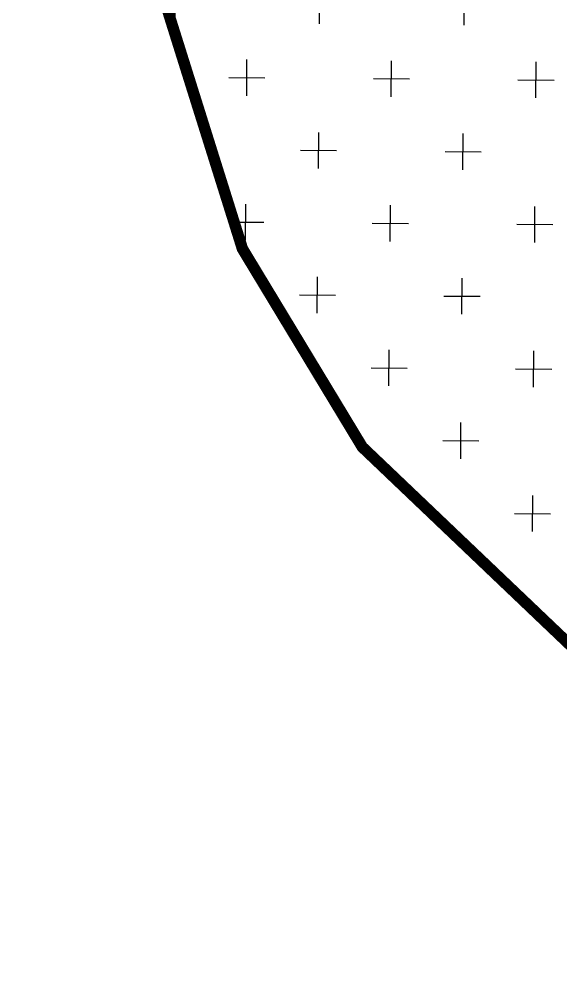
# Model space of a CAD drawing. Header units: metres. Extents: x 317370 to 326712, y 1824935 to 1838812.
# Drawn here: x 323415.4 to 323559.3, y 1830661.1 to 1830915.5 of the extents above; entities that cross this region are included whole.
import ezdxf

# ---------------------------------------------------------------- set-up
doc = ezdxf.new("R2010")
doc.units = ezdxf.units.M
doc.header["$MEASUREMENT"] = 0
for name, color, linetype in [('INTERTIDAL ZONE', 5, 'Continuous'), ('LOW TIDE LINE', 5, 'Continuous'), ('RIVER', 4, 'Continuous')]:
    doc.layers.add(name, color=color, linetype=linetype)

# ---------------------------------------------------------------- blocks, each defined once
blk = doc.blocks.new('81')
at = {"layer": 'INTERTIDAL ZONE'}
h = blk.add_hatch(dxfattribs=at)
h.set_pattern_fill('CROSS', color=256, scale=3.023389, angle=-0.4508)
h.set_pattern_definition([(359.54917, (306983.874, 1824194.798), (19.348987, 19.046862), [9.59926, -28.79778]), (89.54917, (306988.635, 1824189.961), (-19.046862, 19.348987), [9.59926, -28.79778])])
h.paths.add_polyline_path([(324112.25, 1831446.13), (324031.79, 1831466.92), (323951.21, 1831471.58), (323890.78, 1831476.09), (323781.98, 1831480.98), (323620.69, 1831474.18), (323523.53, 1831422.54), (323442.38, 1831354.64), (323416.93, 1831193.57), (323435.4, 1830979.75), (323474.72, 1830854.46), (323506.56, 1830801.8), (323570.57, 1830740.82), (323707.05, 1830667.18), (323751.36, 1830662.8), (323747.45, 1830678.95), (323747.48, 1830682.98), (323743.45, 1830683.02), (323739.42, 1830683.05), (323735.39, 1830683.08), (323731.33, 1830679.08), (323723.24, 1830675.11), (323723.2, 1830671.08), (323719.17, 1830671.11), (323715.14, 1830671.14), (323711.14, 1830675.21), (323695.11, 1830687.43), (323691.12, 1830691.49), (323687.15, 1830699.59), (323663.15, 1830723.96), (323655.22, 1830740.15), (323647.25, 1830752.31), (323643.29, 1830760.4), (323639.29, 1830764.47), (323627.29, 1830776.66), (323619.32, 1830788.82), (323615.39, 1830800.94), (323615.42, 1830804.97), (323615.45, 1830809), (323611.48, 1830817.1), (323607.52, 1830825.19), (323599.52, 1830833.32), (323595.55, 1830841.41), (323587.59, 1830853.57), (323583.65, 1830865.7), (323575.75, 1830885.92), (323575.81, 1830893.98), (323564.07, 1830938.42), (323564.23, 1830958.58), (323560.32, 1830974.74), (323556.42, 1830990.89), (323556.45, 1830994.92), (323556.51, 1831002.99), (323556.54, 1831007.02), (323556.61, 1831015.08), (323552.61, 1831019.14), (323552.64, 1831023.18), (323544.67, 1831035.33), (323536.68, 1831043.46), (323536.71, 1831047.49), (323532.71, 1831051.55), (323532.74, 1831055.59), (323532.84, 1831067.68), (323532.93, 1831079.77), (323536.99, 1831083.77), (323537.03, 1831087.8), (323541.06, 1831087.77), (323541.09, 1831091.8), (323541.15, 1831099.87), (323541.18, 1831103.9), (323537.18, 1831107.96), (323537.25, 1831116.02), (323533.25, 1831120.09), (323533.31, 1831128.15), (323533.34, 1831132.18), (323533.37, 1831136.21), (323533.41, 1831140.24), (323533.47, 1831148.31), (323529.44, 1831148.34), (323525.54, 1831164.5), (323525.6, 1831172.56), (323517.63, 1831184.72), (323505.7, 1831204.97), (323505.73, 1831209), (323505.76, 1831213.03), (323505.79, 1831217.06), (323509.86, 1831221.06), (323513.92, 1831225.06), (323517.98, 1831229.06), (323526.11, 1831237.06), (323530.17, 1831241.06), (323538.23, 1831241), (323554.39, 1831244.9), (323570.54, 1831248.81), (323586.66, 1831248.68), (323602.79, 1831248.55), (323618.88, 1831244.39), (323643.03, 1831240.17), (323647.06, 1831240.14), (323651.09, 1831240.11), (323659.15, 1831240.05), (323671.28, 1831243.98), (323675.31, 1831243.95), (323691.43, 1831243.82), (323703.52, 1831243.73), (323727.71, 1831243.54), (323743.83, 1831243.41), (323751.89, 1831243.35), (323755.92, 1831243.32), (323759.95, 1831243.28), (323784.11, 1831239.06), (323796.2, 1831238.97), (323804.23, 1831234.87), (323808.26, 1831234.84), (323816.32, 1831234.78), (323824.38, 1831234.71), (323840.51, 1831234.59), (323848.6, 1831238.56), (323856.69, 1831242.52), (323864.75, 1831242.46), (323876.91, 1831250.43), (323884.97, 1831250.36), (323893.03, 1831250.3), (323901.09, 1831250.24), (323909.16, 1831250.17), (323917.22, 1831250.11), (323921.28, 1831254.11), (323929.34, 1831254.05), (323937.43, 1831258.01), (323941.46, 1831257.98), (323945.53, 1831261.98), (323949.56, 1831261.95), (323953.59, 1831261.92), (323957.65, 1831265.92), (323961.68, 1831265.89), (323965.71, 1831265.86), (323993.99, 1831273.7), (323998.02, 1831273.66), (324002.05, 1831273.63), (324006.12, 1831277.63), (324010.15, 1831277.6), (324010.18, 1831281.63), (324014.21, 1831281.6), (324018.24, 1831281.57), (324022.3, 1831285.57), (324026.33, 1831285.54), (324030.36, 1831285.5), (324038.43, 1831285.44), (324042.46, 1831285.41), (324046.49, 1831285.38), (324050.49, 1831281.31), (324054.52, 1831281.28), (324062.58, 1831281.22), (324066.61, 1831281.19), (324070.64, 1831281.16), (324074.67, 1831281.12), (324078.73, 1831285.12), (324082.76, 1831285.09), (324086.79, 1831285.06), (324090.82, 1831285.03), (324094.82, 1831280.97), (324098.85, 1831280.93), (324102.85, 1831276.87), (324114.88, 1831268.71), (324118.88, 1831264.65), (324138.91, 1831248.37), (324150.87, 1831232.15), (324162.9, 1831223.99), (324166.87, 1831215.89), (324186.83, 1831191.55), (324190.8, 1831183.45), (324198.8, 1831175.33), (324202.7, 1831159.17), (324206.7, 1831155.1), (324210.64, 1831142.98), (324214.64, 1831138.92), (324222.6, 1831126.76), (324234.63, 1831118.6), (324242.63, 1831110.47), (324250.6, 1831098.32), (324254.56, 1831090.22), (324258.56, 1831086.16), (324262.53, 1831078.06), (324262.5, 1831074.03), (324266.5, 1831069.97), (324270.46, 1831061.88), (324270.43, 1831057.84), (324274.43, 1831053.78), (324278.46, 1831053.75), (324290.52, 1831049.62), (324290.49, 1831045.59), (324294.52, 1831045.56), (324302.55, 1831041.46), (324314.61, 1831037.34), (324318.64, 1831037.31), (324338.73, 1831029.08), (324350.79, 1831024.96), (324354.82, 1831024.93), (324366.85, 1831016.77), (324382.91, 1831008.58), (324390.91, 1831000.45), (324394.88, 1830992.36), (324398.88, 1830988.3), (324402.91, 1830988.26), (324406.91, 1830984.2), (324410.94, 1830984.17), (324414.97, 1830984.14), (324419, 1830984.11), (324423.03, 1830984.07), (324431.06, 1830979.98), (324387.07, 1831024.67), (324355.14, 1831065.24), (324339.18, 1831085.52), (324319.4, 1831134.06), (324299.44, 1831158.41), (324184.36, 1831389.12)])
at = {"layer": 'INTERTIDAL ZONE', "const_width": 3.02, "flags": 128}
blk.add_lwpolyline([(323781.98, 1831480.98), (323620.69, 1831474.18), (323523.53, 1831422.54), (323442.38, 1831354.64), (323416.93, 1831193.57), (323435.4, 1830979.75), (323474.72, 1830854.46), (323506.56, 1830801.8), (323570.57, 1830740.82), (323707.05, 1830667.18), (323751.36, 1830662.8)], dxfattribs=at)
at = {"layer": 'LOW TIDE LINE', "lineweight": 18, "const_width": 3.02}
blk.add_lwpolyline([(323951.21, 1831471.58), (323890.78, 1831476.09), (323781.98, 1831480.98), (323620.69, 1831474.18), (323523.53, 1831422.54), (323442.38, 1831354.64), (323416.93, 1831193.57), (323435.4, 1830979.75), (323474.72, 1830854.46), (323506.56, 1830801.8), (323570.57, 1830740.82), (323707.05, 1830667.18), (323751.36, 1830662.8)], dxfattribs=at)
at = {"layer": 'RIVER', "flags": 128}
blk.add_lwpolyline([(323751.36, 1830662.8, 3.02, 3.02, 0), (323707.05, 1830667.18, 3.02, 3.02, 0), (323570.57, 1830740.82, 3.02, 3.02, 0), (323506.56, 1830801.8, 3.02, 3.02, 0), (323474.72, 1830854.46, 3.02, 3.02, 0), (323435.4, 1830979.75, 3.02, 3.02, 0), (323416.93, 1831193.57, 3.02, 3.02, 0), (323442.38, 1831354.64, 3.02, 3.02, 0), (323523.53, 1831422.54, 3.02, 3.02, 0), (323620.69, 1831474.18, 3.02, 3.02, 0), (323781.98, 1831480.98, 3.02, 3.02, 0)], format="xyseb", dxfattribs=at)

msp = doc.modelspace()

# ---------------------------------------------------------------- block references
msp.add_blockref('81', (0, 0))

doc.saveas('drawing.dxf')
